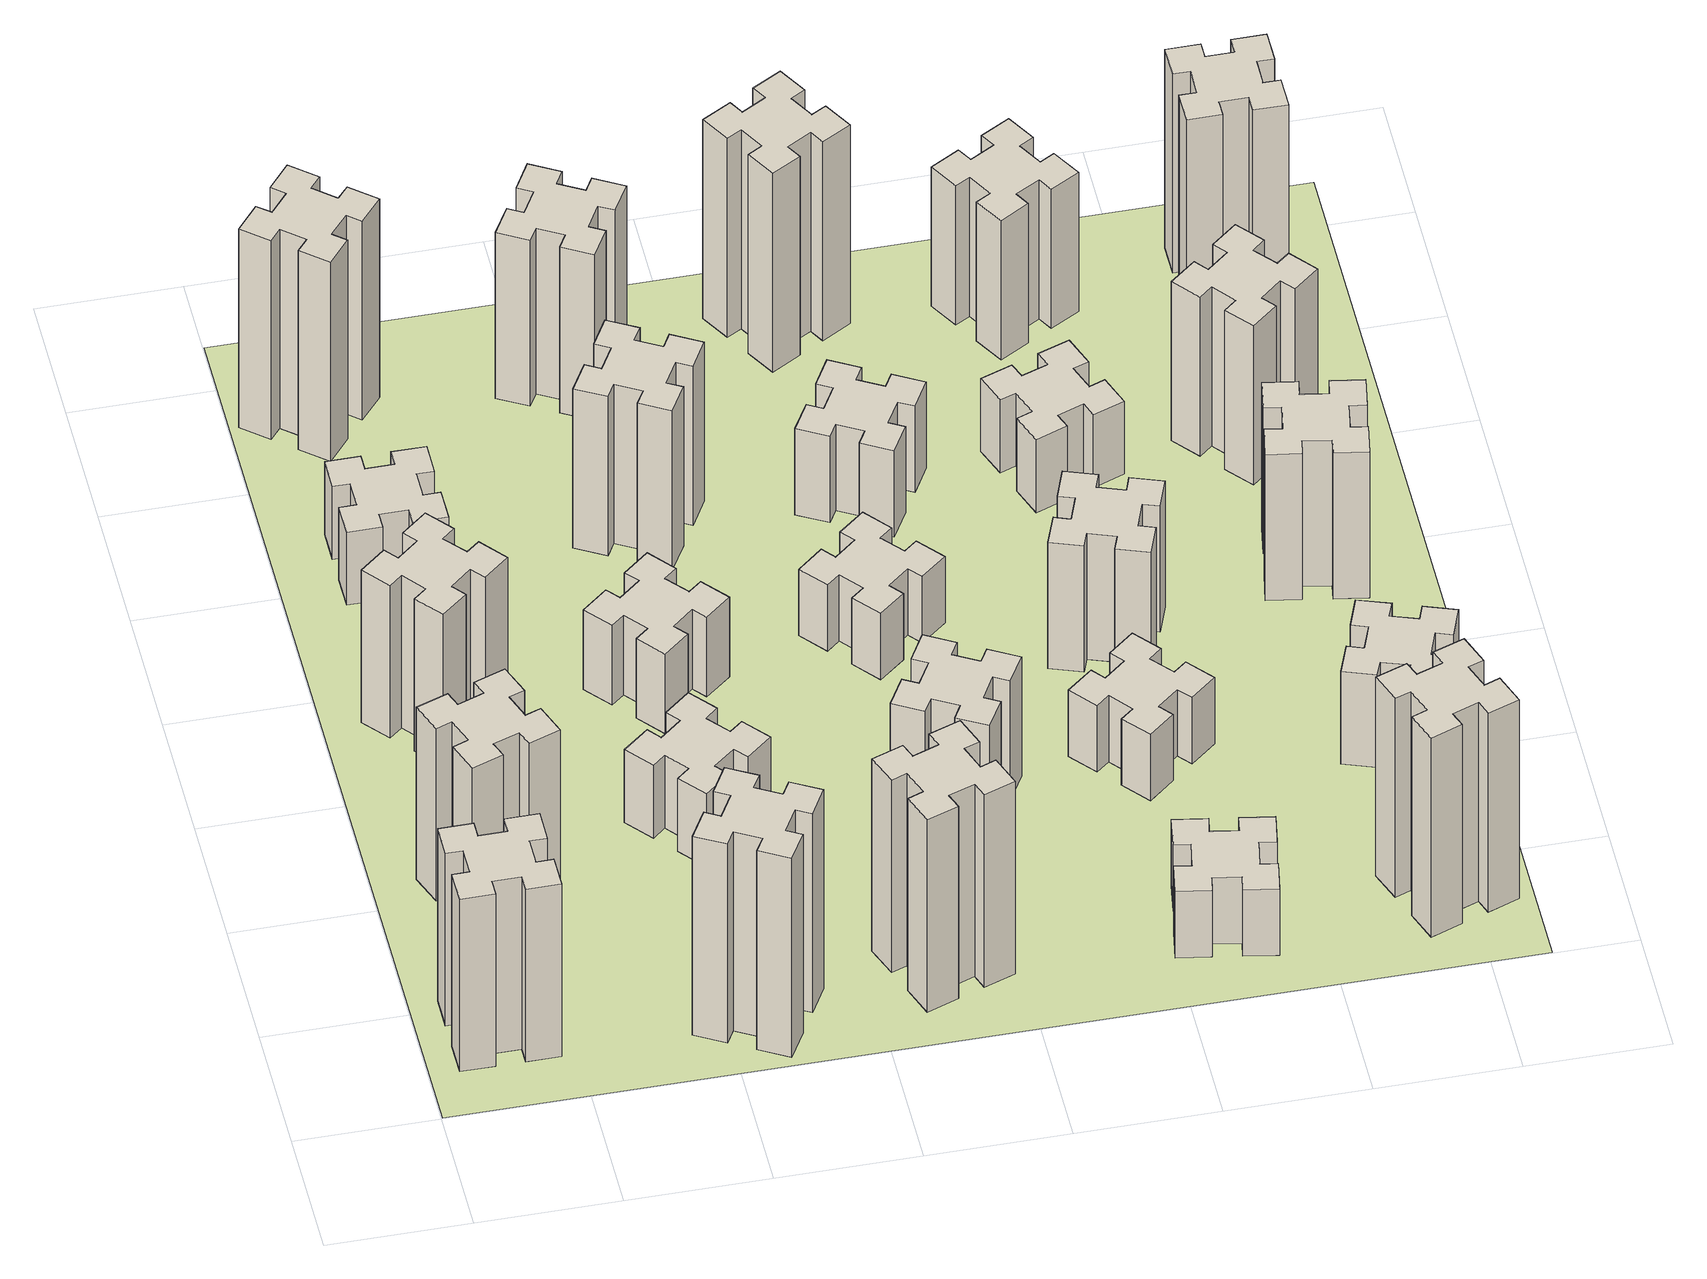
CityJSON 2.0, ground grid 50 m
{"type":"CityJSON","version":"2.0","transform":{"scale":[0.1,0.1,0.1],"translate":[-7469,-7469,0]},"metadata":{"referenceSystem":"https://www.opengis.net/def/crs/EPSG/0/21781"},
"CityObjects":{
"building1":{"type":"Building","attributes":{"class":"1000","function":"1000","usage":"1000","yearOfConstruction":2016,"roofType":"1000","measuredHeight":78,"storeysAboveGround":30,"storeysBelowGround":0},"geometry":[{"type":"Solid","lod":"1","boundaries":[[[[0,1,2,3,4,5,6,7,8,9,10,11,12,13,14,15,16,17,18,19]],[[17,16,20,21]],[[16,15,22,20]],[[15,14,23,22]],[[14,13,24,23]],[[13,12,25,24]],[[12,11,26,25]],[[11,10,27,26]],[[10,9,28,27]],[[9,8,29,28]],[[8,7,30,29]],[[7,6,31,30]],[[6,5,32,31]],[[5,4,33,32]],[[4,3,34,33]],[[3,2,35,34]],[[2,1,36,35]],[[1,0,37,36]],[[0,19,38,37]],[[19,18,39,38]],[[18,17,21,39]],[[24,25,26,27,28,29,30,31,32,33,34,35,36,37,38,39,21,20,22,23]]]]}]},
"building2":{"type":"Building","attributes":{"class":"1000","function":"1000","usage":"1000","yearOfConstruction":2016,"roofType":"1000","measuredHeight":78,"storeysAboveGround":30,"storeysBelowGround":0},"geometry":[{"type":"Solid","lod":"1","boundaries":[[[[40,41,42,43,44,45,46,47,48,49,50,51,52,53,54,55,56,57,58,59]],[[57,56,60,61]],[[56,55,62,60]],[[55,54,63,62]],[[54,53,64,63]],[[53,52,65,64]],[[52,51,66,65]],[[51,50,67,66]],[[50,49,68,67]],[[49,48,69,68]],[[48,47,70,69]],[[47,46,71,70]],[[46,45,72,71]],[[45,44,73,72]],[[44,43,74,73]],[[43,42,75,74]],[[42,41,76,75]],[[41,40,77,76]],[[40,59,78,77]],[[59,58,79,78]],[[58,57,61,79]],[[64,65,66,67,68,69,70,71,72,73,74,75,76,77,78,79,61,60,62,63]]]]}]},
"building3":{"type":"Building","attributes":{"class":"1000","function":"1000","usage":"1000","yearOfConstruction":2016,"roofType":"1000","measuredHeight":69,"storeysAboveGround":30,"storeysBelowGround":0},"geometry":[{"type":"Solid","lod":"1","boundaries":[[[[80,81,82,83,84,85,86,87,88,89,90,91,92,93,94,95,96,97,98,99]],[[97,96,100,101]],[[96,95,102,100]],[[95,94,103,102]],[[94,93,104,103]],[[93,92,105,104]],[[92,91,106,105]],[[91,90,107,106]],[[90,89,108,107]],[[89,88,109,108]],[[88,87,110,109]],[[87,86,111,110]],[[86,85,112,111]],[[85,84,113,112]],[[84,83,114,113]],[[83,82,115,114]],[[82,81,116,115]],[[81,80,117,116]],[[80,99,118,117]],[[99,98,119,118]],[[98,97,101,119]],[[104,105,106,107,108,109,110,111,112,113,114,115,116,117,118,119,101,100,102,103]]]]}]},
"building4":{"type":"Building","attributes":{"class":"1000","function":"1000","usage":"1000","yearOfConstruction":2016,"roofType":"1000","measuredHeight":33,"storeysAboveGround":30,"storeysBelowGround":0},"geometry":[{"type":"Solid","lod":"1","boundaries":[[[[120,121,122,123,124,125,126,127,128,129,130,131,132,133,134,135,136,137,138,139]],[[137,136,140,141]],[[136,135,142,140]],[[135,134,143,142]],[[134,133,144,143]],[[133,132,145,144]],[[132,131,146,145]],[[131,130,147,146]],[[130,129,148,147]],[[129,128,149,148]],[[128,127,150,149]],[[127,126,151,150]],[[126,125,152,151]],[[125,124,153,152]],[[124,123,154,153]],[[123,122,155,154]],[[122,121,156,155]],[[121,120,157,156]],[[120,139,158,157]],[[139,138,159,158]],[[138,137,141,159]],[[144,145,146,147,148,149,150,151,152,153,154,155,156,157,158,159,141,140,142,143]]]]}]},
"building5":{"type":"Building","attributes":{"class":"1000","function":"1000","usage":"1000","yearOfConstruction":2016,"roofType":"1000","measuredHeight":90,"storeysAboveGround":30,"storeysBelowGround":0},"geometry":[{"type":"Solid","lod":"1","boundaries":[[[[160,161,162,163,164,165,166,167,168,169,170,171,172,173,174,175,176,177,178,179]],[[177,176,180,181]],[[176,175,182,180]],[[175,174,183,182]],[[174,173,184,183]],[[173,172,185,184]],[[172,171,186,185]],[[171,170,187,186]],[[170,169,188,187]],[[169,168,189,188]],[[168,167,190,189]],[[167,166,191,190]],[[166,165,192,191]],[[165,164,193,192]],[[164,163,194,193]],[[163,162,195,194]],[[162,161,196,195]],[[161,160,197,196]],[[160,179,198,197]],[[179,178,199,198]],[[178,177,181,199]],[[184,185,186,187,188,189,190,191,192,193,194,195,196,197,198,199,181,180,182,183]]]]}]},
"building6":{"type":"Building","attributes":{"class":"1000","function":"1000","usage":"1000","yearOfConstruction":2016,"roofType":"1000","measuredHeight":90,"storeysAboveGround":30,"storeysBelowGround":0},"geometry":[{"type":"Solid","lod":"1","boundaries":[[[[200,201,202,203,204,205,206,207,208,209,210,211,212,213,214,215,216,217,218,219]],[[217,216,220,221]],[[216,215,222,220]],[[215,214,223,222]],[[214,213,224,223]],[[213,212,225,224]],[[212,211,226,225]],[[211,210,227,226]],[[210,209,228,227]],[[209,208,229,228]],[[208,207,230,229]],[[207,206,231,230]],[[206,205,232,231]],[[205,204,233,232]],[[204,203,234,233]],[[203,202,235,234]],[[202,201,236,235]],[[201,200,237,236]],[[200,219,238,237]],[[219,218,239,238]],[[218,217,221,239]],[[224,225,226,227,228,229,230,231,232,233,234,235,236,237,238,239,221,220,222,223]]]]}]},
"building7":{"type":"Building","attributes":{"class":"1000","function":"1000","usage":"1000","yearOfConstruction":2016,"roofType":"1000","measuredHeight":33,"storeysAboveGround":30,"storeysBelowGround":0},"geometry":[{"type":"Solid","lod":"1","boundaries":[[[[240,241,242,243,244,245,246,247,248,249,250,251,252,253,254,255,256,257,258,259]],[[257,256,260,261]],[[256,255,262,260]],[[255,254,263,262]],[[254,253,264,263]],[[253,252,265,264]],[[252,251,266,265]],[[251,250,267,266]],[[250,249,268,267]],[[249,248,269,268]],[[248,247,270,269]],[[247,246,271,270]],[[246,245,272,271]],[[245,244,273,272]],[[244,243,274,273]],[[243,242,275,274]],[[242,241,276,275]],[[241,240,277,276]],[[240,259,278,277]],[[259,258,279,278]],[[258,257,261,279]],[[264,265,266,267,268,269,270,271,272,273,274,275,276,277,278,279,261,260,262,263]]]]}]},
"building8":{"type":"Building","attributes":{"class":"1000","function":"1000","usage":"1000","yearOfConstruction":2016,"roofType":"1000","measuredHeight":36,"storeysAboveGround":30,"storeysBelowGround":0},"geometry":[{"type":"Solid","lod":"1","boundaries":[[[[280,281,282,283,284,285,286,287,288,289,290,291,292,293,294,295,296,297,298,299]],[[297,296,300,301]],[[296,295,302,300]],[[295,294,303,302]],[[294,293,304,303]],[[293,292,305,304]],[[292,291,306,305]],[[291,290,307,306]],[[290,289,308,307]],[[289,288,309,308]],[[288,287,310,309]],[[287,286,311,310]],[[286,285,312,311]],[[285,284,313,312]],[[284,283,314,313]],[[283,282,315,314]],[[282,281,316,315]],[[281,280,317,316]],[[280,299,318,317]],[[299,298,319,318]],[[298,297,301,319]],[[304,305,306,307,308,309,310,311,312,313,314,315,316,317,318,319,301,300,302,303]]]]}]},
"building9":{"type":"Building","attributes":{"class":"1000","function":"1000","usage":"1000","yearOfConstruction":2016,"roofType":"1000","measuredHeight":87,"storeysAboveGround":30,"storeysBelowGround":0},"geometry":[{"type":"Solid","lod":"1","boundaries":[[[[320,321,322,323,324,325,326,327,328,329,330,331,332,333,334,335,336,337,338,339]],[[337,336,340,341]],[[336,335,342,340]],[[335,334,343,342]],[[334,333,344,343]],[[333,332,345,344]],[[332,331,346,345]],[[331,330,347,346]],[[330,329,348,347]],[[329,328,349,348]],[[328,327,350,349]],[[327,326,351,350]],[[326,325,352,351]],[[325,324,353,352]],[[324,323,354,353]],[[323,322,355,354]],[[322,321,356,355]],[[321,320,357,356]],[[320,339,358,357]],[[339,338,359,358]],[[338,337,341,359]],[[344,345,346,347,348,349,350,351,352,353,354,355,356,357,358,359,341,340,342,343]]]]}]},
"building10":{"type":"Building","attributes":{"class":"1000","function":"1000","usage":"1000","yearOfConstruction":2016,"roofType":"1000","measuredHeight":72,"storeysAboveGround":30,"storeysBelowGround":0},"geometry":[{"type":"Solid","lod":"1","boundaries":[[[[360,361,362,363,364,365,366,367,368,369,370,371,372,373,374,375,376,377,378,379]],[[377,376,380,381]],[[376,375,382,380]],[[375,374,383,382]],[[374,373,384,383]],[[373,372,385,384]],[[372,371,386,385]],[[371,370,387,386]],[[370,369,388,387]],[[369,368,389,388]],[[368,367,390,389]],[[367,366,391,390]],[[366,365,392,391]],[[365,364,393,392]],[[364,363,394,393]],[[363,362,395,394]],[[362,361,396,395]],[[361,360,397,396]],[[360,379,398,397]],[[379,378,399,398]],[[378,377,381,399]],[[384,385,386,387,388,389,390,391,392,393,394,395,396,397,398,399,381,380,382,383]]]]}]},
"building11":{"type":"Building","attributes":{"class":"1000","function":"1000","usage":"1000","yearOfConstruction":2016,"roofType":"1000","measuredHeight":75,"storeysAboveGround":30,"storeysBelowGround":0},"geometry":[{"type":"Solid","lod":"1","boundaries":[[[[400,401,402,403,404,405,406,407,408,409,410,411,412,413,414,415,416,417,418,419]],[[417,416,420,421]],[[416,415,422,420]],[[415,414,423,422]],[[414,413,424,423]],[[413,412,425,424]],[[412,411,426,425]],[[411,410,427,426]],[[410,409,428,427]],[[409,408,429,428]],[[408,407,430,429]],[[407,406,431,430]],[[406,405,432,431]],[[405,404,433,432]],[[404,403,434,433]],[[403,402,435,434]],[[402,401,436,435]],[[401,400,437,436]],[[400,419,438,437]],[[419,418,439,438]],[[418,417,421,439]],[[424,425,426,427,428,429,430,431,432,433,434,435,436,437,438,439,421,420,422,423]]]]}]},
"building12":{"type":"Building","attributes":{"class":"1000","function":"1000","usage":"1000","yearOfConstruction":2016,"roofType":"1000","measuredHeight":54,"storeysAboveGround":30,"storeysBelowGround":0},"geometry":[{"type":"Solid","lod":"1","boundaries":[[[[440,441,442,443,444,445,446,447,448,449,450,451,452,453,454,455,456,457,458,459]],[[457,456,460,461]],[[456,455,462,460]],[[455,454,463,462]],[[454,453,464,463]],[[453,452,465,464]],[[452,451,466,465]],[[451,450,467,466]],[[450,449,468,467]],[[449,448,469,468]],[[448,447,470,469]],[[447,446,471,470]],[[446,445,472,471]],[[445,444,473,472]],[[444,443,474,473]],[[443,442,475,474]],[[442,441,476,475]],[[441,440,477,476]],[[440,459,478,477]],[[459,458,479,478]],[[458,457,461,479]],[[464,465,466,467,468,469,470,471,472,473,474,475,476,477,478,479,461,460,462,463]]]]}]},
"building13":{"type":"Building","attributes":{"class":"1000","function":"1000","usage":"1000","yearOfConstruction":2016,"roofType":"1000","measuredHeight":30,"storeysAboveGround":30,"storeysBelowGround":0},"geometry":[{"type":"Solid","lod":"1","boundaries":[[[[480,481,482,483,484,485,486,487,488,489,490,491,492,493,494,495,496,497,498,499]],[[497,496,500,501]],[[496,495,502,500]],[[495,494,503,502]],[[494,493,504,503]],[[493,492,505,504]],[[492,491,506,505]],[[491,490,507,506]],[[490,489,508,507]],[[489,488,509,508]],[[488,487,510,509]],[[487,486,511,510]],[[486,485,512,511]],[[485,484,513,512]],[[484,483,514,513]],[[483,482,515,514]],[[482,481,516,515]],[[481,480,517,516]],[[480,499,518,517]],[[499,498,519,518]],[[498,497,501,519]],[[504,505,506,507,508,509,510,511,512,513,514,515,516,517,518,519,501,500,502,503]]]]}]},
"building14":{"type":"Building","attributes":{"class":"1000","function":"1000","usage":"1000","yearOfConstruction":2016,"roofType":"1000","measuredHeight":39,"storeysAboveGround":30,"storeysBelowGround":0},"geometry":[{"type":"Solid","lod":"1","boundaries":[[[[520,521,522,523,524,525,526,527,528,529,530,531,532,533,534,535,536,537,538,539]],[[537,536,540,541]],[[536,535,542,540]],[[535,534,543,542]],[[534,533,544,543]],[[533,532,545,544]],[[532,531,546,545]],[[531,530,547,546]],[[530,529,548,547]],[[529,528,549,548]],[[528,527,550,549]],[[527,526,551,550]],[[526,525,552,551]],[[525,524,553,552]],[[524,523,554,553]],[[523,522,555,554]],[[522,521,556,555]],[[521,520,557,556]],[[520,539,558,557]],[[539,538,559,558]],[[538,537,541,559]],[[544,545,546,547,548,549,550,551,552,553,554,555,556,557,558,559,541,540,542,543]]]]}]},
"building15":{"type":"Building","attributes":{"class":"1000","function":"1000","usage":"1000","yearOfConstruction":2016,"roofType":"1000","measuredHeight":30,"storeysAboveGround":30,"storeysBelowGround":0},"geometry":[{"type":"Solid","lod":"1","boundaries":[[[[560,561,562,563,564,565,566,567,568,569,570,571,572,573,574,575,576,577,578,579]],[[577,576,580,581]],[[576,575,582,580]],[[575,574,583,582]],[[574,573,584,583]],[[573,572,585,584]],[[572,571,586,585]],[[571,570,587,586]],[[570,569,588,587]],[[569,568,589,588]],[[568,567,590,589]],[[567,566,591,590]],[[566,565,592,591]],[[565,564,593,592]],[[564,563,594,593]],[[563,562,595,594]],[[562,561,596,595]],[[561,560,597,596]],[[560,579,598,597]],[[579,578,599,598]],[[578,577,581,599]],[[584,585,586,587,588,589,590,591,592,593,594,595,596,597,598,599,581,580,582,583]]]]}]},
"building16":{"type":"Building","attributes":{"class":"1000","function":"1000","usage":"1000","yearOfConstruction":2016,"roofType":"1000","measuredHeight":90,"storeysAboveGround":30,"storeysBelowGround":0},"geometry":[{"type":"Solid","lod":"1","boundaries":[[[[600,601,602,603,604,605,606,607,608,609,610,611,612,613,614,615,616,617,618,619]],[[617,616,620,621]],[[616,615,622,620]],[[615,614,623,622]],[[614,613,624,623]],[[613,612,625,624]],[[612,611,626,625]],[[611,610,627,626]],[[610,609,628,627]],[[609,608,629,628]],[[608,607,630,629]],[[607,606,631,630]],[[606,605,632,631]],[[605,604,633,632]],[[604,603,634,633]],[[603,602,635,634]],[[602,601,636,635]],[[601,600,637,636]],[[600,619,638,637]],[[619,618,639,638]],[[618,617,621,639]],[[624,625,626,627,628,629,630,631,632,633,634,635,636,637,638,639,621,620,622,623]]]]}]},
"building17":{"type":"Building","attributes":{"class":"1000","function":"1000","usage":"1000","yearOfConstruction":2016,"roofType":"1000","measuredHeight":30,"storeysAboveGround":30,"storeysBelowGround":0},"geometry":[{"type":"Solid","lod":"1","boundaries":[[[[640,641,642,643,644,645,646,647,648,649,650,651,652,653,654,655,656,657,658,659]],[[657,656,660,661]],[[656,655,662,660]],[[655,654,663,662]],[[654,653,664,663]],[[653,652,665,664]],[[652,651,666,665]],[[651,650,667,666]],[[650,649,668,667]],[[649,648,669,668]],[[648,647,670,669]],[[647,646,671,670]],[[646,645,672,671]],[[645,644,673,672]],[[644,643,674,673]],[[643,642,675,674]],[[642,641,676,675]],[[641,640,677,676]],[[640,659,678,677]],[[659,658,679,678]],[[658,657,661,679]],[[664,665,666,667,668,669,670,671,672,673,674,675,676,677,678,679,661,660,662,663]]]]}]},
"building18":{"type":"Building","attributes":{"class":"1000","function":"1000","usage":"1000","yearOfConstruction":2016,"roofType":"1000","measuredHeight":57,"storeysAboveGround":30,"storeysBelowGround":0},"geometry":[{"type":"Solid","lod":"1","boundaries":[[[[680,681,682,683,684,685,686,687,688,689,690,691,692,693,694,695,696,697,698,699]],[[697,696,700,701]],[[696,695,702,700]],[[695,694,703,702]],[[694,693,704,703]],[[693,692,705,704]],[[692,691,706,705]],[[691,690,707,706]],[[690,689,708,707]],[[689,688,709,708]],[[688,687,710,709]],[[687,686,711,710]],[[686,685,712,711]],[[685,684,713,712]],[[684,683,714,713]],[[683,682,715,714]],[[682,681,716,715]],[[681,680,717,716]],[[680,699,718,717]],[[699,698,719,718]],[[698,697,701,719]],[[704,705,706,707,708,709,710,711,712,713,714,715,716,717,718,719,701,700,702,703]]]]}]},
"building19":{"type":"Building","attributes":{"class":"1000","function":"1000","usage":"1000","yearOfConstruction":2016,"roofType":"1000","measuredHeight":33,"storeysAboveGround":30,"storeysBelowGround":0},"geometry":[{"type":"Solid","lod":"1","boundaries":[[[[720,721,722,723,724,725,726,727,728,729,730,731,732,733,734,735,736,737,738,739]],[[737,736,740,741]],[[736,735,742,740]],[[735,734,743,742]],[[734,733,744,743]],[[733,732,745,744]],[[732,731,746,745]],[[731,730,747,746]],[[730,729,748,747]],[[729,728,749,748]],[[728,727,750,749]],[[727,726,751,750]],[[726,725,752,751]],[[725,724,753,752]],[[724,723,754,753]],[[723,722,755,754]],[[722,721,756,755]],[[721,720,757,756]],[[720,739,758,757]],[[739,738,759,758]],[[738,737,741,759]],[[744,745,746,747,748,749,750,751,752,753,754,755,756,757,758,759,741,740,742,743]]]]}]},
"building20":{"type":"Building","attributes":{"class":"1000","function":"1000","usage":"1000","yearOfConstruction":2016,"roofType":"1000","measuredHeight":90,"storeysAboveGround":30,"storeysBelowGround":0},"geometry":[{"type":"Solid","lod":"1","boundaries":[[[[760,761,762,763,764,765,766,767,768,769,770,771,772,773,774,775,776,777,778,779]],[[777,776,780,781]],[[776,775,782,780]],[[775,774,783,782]],[[774,773,784,783]],[[773,772,785,784]],[[772,771,786,785]],[[771,770,787,786]],[[770,769,788,787]],[[769,768,789,788]],[[768,767,790,789]],[[767,766,791,790]],[[766,765,792,791]],[[765,764,793,792]],[[764,763,794,793]],[[763,762,795,794]],[[762,761,796,795]],[[761,760,797,796]],[[760,779,798,797]],[[779,778,799,798]],[[778,777,781,799]],[[784,785,786,787,788,789,790,791,792,793,794,795,796,797,798,799,781,780,782,783]]]]}]},
"building21":{"type":"Building","attributes":{"class":"1000","function":"1000","usage":"1000","yearOfConstruction":2016,"roofType":"1000","measuredHeight":63,"storeysAboveGround":30,"storeysBelowGround":0},"geometry":[{"type":"Solid","lod":"1","boundaries":[[[[800,801,802,803,804,805,806,807,808,809,810,811,812,813,814,815,816,817,818,819]],[[817,816,820,821]],[[816,815,822,820]],[[815,814,823,822]],[[814,813,824,823]],[[813,812,825,824]],[[812,811,826,825]],[[811,810,827,826]],[[810,809,828,827]],[[809,808,829,828]],[[808,807,830,829]],[[807,806,831,830]],[[806,805,832,831]],[[805,804,833,832]],[[804,803,834,833]],[[803,802,835,834]],[[802,801,836,835]],[[801,800,837,836]],[[800,819,838,837]],[[819,818,839,838]],[[818,817,821,839]],[[824,825,826,827,828,829,830,831,832,833,834,835,836,837,838,839,821,820,822,823]]]]}]},
"building22":{"type":"Building","attributes":{"class":"1000","function":"1000","usage":"1000","yearOfConstruction":2016,"roofType":"1000","measuredHeight":42,"storeysAboveGround":30,"storeysBelowGround":0},"geometry":[{"type":"Solid","lod":"1","boundaries":[[[[840,841,842,843,844,845,846,847,848,849,850,851,852,853,854,855,856,857,858,859]],[[857,856,860,861]],[[856,855,862,860]],[[855,854,863,862]],[[854,853,864,863]],[[853,852,865,864]],[[852,851,866,865]],[[851,850,867,866]],[[850,849,868,867]],[[849,848,869,868]],[[848,847,870,869]],[[847,846,871,870]],[[846,845,872,871]],[[845,844,873,872]],[[844,843,874,873]],[[843,842,875,874]],[[842,841,876,875]],[[841,840,877,876]],[[840,859,878,877]],[[859,858,879,878]],[[858,857,861,879]],[[864,865,866,867,868,869,870,871,872,873,874,875,876,877,878,879,861,860,862,863]]]]}]},
"building23":{"type":"Building","attributes":{"class":"1000","function":"1000","usage":"1000","yearOfConstruction":2016,"roofType":"1000","measuredHeight":66,"storeysAboveGround":30,"storeysBelowGround":0},"geometry":[{"type":"Solid","lod":"1","boundaries":[[[[880,881,882,883,884,885,886,887,888,889,890,891,892,893,894,895,896,897,898,899]],[[897,896,900,901]],[[896,895,902,900]],[[895,894,903,902]],[[894,893,904,903]],[[893,892,905,904]],[[892,891,906,905]],[[891,890,907,906]],[[890,889,908,907]],[[889,888,909,908]],[[888,887,910,909]],[[887,886,911,910]],[[886,885,912,911]],[[885,884,913,912]],[[884,883,914,913]],[[883,882,915,914]],[[882,881,916,915]],[[881,880,917,916]],[[880,899,918,917]],[[899,898,919,918]],[[898,897,901,919]],[[904,905,906,907,908,909,910,911,912,913,914,915,916,917,918,919,901,900,902,903]]]]}]},
"building24":{"type":"Building","attributes":{"class":"1000","function":"1000","usage":"1000","yearOfConstruction":2016,"roofType":"1000","measuredHeight":72,"storeysAboveGround":30,"storeysBelowGround":0},"geometry":[{"type":"Solid","lod":"1","boundaries":[[[[920,921,922,923,924,925,926,927,928,929,930,931,932,933,934,935,936,937,938,939]],[[937,936,940,941]],[[936,935,942,940]],[[935,934,943,942]],[[934,933,944,943]],[[933,932,945,944]],[[932,931,946,945]],[[931,930,947,946]],[[930,929,948,947]],[[929,928,949,948]],[[928,927,950,949]],[[927,926,951,950]],[[926,925,952,951]],[[925,924,953,952]],[[924,923,954,953]],[[923,922,955,954]],[[922,921,956,955]],[[921,920,957,956]],[[920,939,958,957]],[[939,938,959,958]],[[938,937,941,959]],[[944,945,946,947,948,949,950,951,952,953,954,955,956,957,958,959,941,940,942,943]]]]}]},
"building25":{"type":"Building","attributes":{"class":"1000","function":"1000","usage":"1000","yearOfConstruction":2016,"roofType":"1000","measuredHeight":90,"storeysAboveGround":30,"storeysBelowGround":0},"geometry":[{"type":"Solid","lod":"1","boundaries":[[[[960,961,962,963,964,965,966,967,968,969,970,971,972,973,974,975,976,977,978,979]],[[977,976,980,981]],[[976,975,982,980]],[[975,974,983,982]],[[974,973,984,983]],[[973,972,985,984]],[[972,971,986,985]],[[971,970,987,986]],[[970,969,988,987]],[[969,968,989,988]],[[968,967,990,989]],[[967,966,991,990]],[[966,965,992,991]],[[965,964,993,992]],[[964,963,994,993]],[[963,962,995,994]],[[962,961,996,995]],[[961,960,997,996]],[[960,979,998,997]],[[979,978,999,998]],[[978,977,981,999]],[[984,985,986,987,988,989,990,991,992,993,994,995,996,997,998,999,981,980,982,983]]]]}]},
"landuse1":{"type":"LandUse","attributes":{"name":"plot1","function":"1010"},"geometry":[{"type":"MultiSurface","lod":"1","boundaries":[[[1000,1001,1002,1003]]]}]}
},
"vertices":[
[165,425,0],[165,325,0],[105,325,0],[105,205,0],[225,205,0],[225,265,0],[325,265,0],[325,205,0],[445,205,0],[445,325,0],[385,325,0],[385,425,0],[445,425,0],[445,545,0],[325,545,0],[325,485,0],[225,485,0],[225,545,0],[105,545,0],[105,425,0],[225,485,780],[225,545,780],[325,485,780],[325,545,780],[445,545,780],[445,425,780],[385,425,780],[385,325,780],[445,325,780],[445,205,780],[325,205,780],[325,265,780],[225,265,780],[225,205,780],[105,205,780],[105,325,780],[165,325,780],[165,425,780],[105,425,780],[105,545,780],
[255,1025,0],[289,931,0],[233,910,0],[274,797,0],[387,839,0],[366,895,0],[460,929,0],[480,873,0],[593,914,0],[552,1027,0],[496,1006,0],[462,1100,0],[518,1120,0],[477,1233,0],[364,1192,0],[385,1136,0],[291,1102,0],[270,1158,0],[157,1117,0],[199,1004,0],[291,1102,780],[270,1158,780],[385,1136,780],[364,1192,780],[477,1233,780],[518,1120,780],[462,1100,780],[496,1006,780],[552,1027,780],[593,914,780],[480,873,780],[460,929,780],[366,895,780],[387,839,780],[274,797,780],[233,910,780],[289,931,780],[255,1025,780],[199,1004,780],[157,1117,780],
[492,1888,0],[427,1964,0],[473,2003,0],[396,2095,0],[304,2018,0],[343,1972,0],[266,1907,0],[228,1953,0],[136,1876,0],[213,1784,0],[259,1823,0],[323,1746,0],[277,1708,0],[354,1616,0],[446,1693,0],[408,1739,0],[484,1803,0],[523,1757,0],[615,1834,0],[538,1926,0],[484,1803,690],[523,1757,690],[408,1739,690],[446,1693,690],[354,1616,690],[277,1708,690],[323,1746,690],[259,1823,690],[213,1784,690],[136,1876,690],[228,1953,690],[266,1907,690],[343,1972,690],[304,2018,690],[396,2095,690],[473,2003,690],[427,1964,690],[492,1888,690],[538,1926,690],[615,1834,690],
[485,2545,0],[485,2645,0],[545,2645,0],[545,2765,0],[425,2765,0],[425,2705,0],[325,2705,0],[325,2765,0],[205,2765,0],[205,2645,0],[265,2645,0],[265,2545,0],[205,2545,0],[205,2425,0],[325,2425,0],[325,2485,0],[425,2485,0],[425,2425,0],[545,2425,0],[545,2545,0],[425,2485,330],[425,2425,330],[325,2485,330],[325,2425,330],[205,2425,330],[205,2545,330],[265,2545,330],[265,2645,330],[205,2645,330],[205,2765,330],[325,2765,330],[325,2705,330],[425,2705,330],[425,2765,330],[545,2765,330],[545,2645,330],[485,2645,330],[485,2545,330],[545,2545,330],[545,2425,330],
[1214,346,0],[1127,396,0],[1157,448,0],[1053,508,0],[993,404,0],[1045,374,0],[995,287,0],[943,317,0],[883,213,0],[987,153,0],[1017,205,0],[1104,155,0],[1074,103,0],[1178,43,0],[1238,147,0],[1186,177,0],[1236,264,0],[1288,234,0],[1348,338,0],[1244,398,0],[1236,264,900],[1288,234,900],[1186,177,900],[1238,147,900],[1178,43,900],[1074,103,900],[1104,155,900],[1017,205,900],[987,153,900],[883,213,900],[943,317,900],[995,287,900],[1045,374,900],[993,404,900],[1053,508,900],[1157,448,900],[1127,396,900],[1214,346,900],[1244,398,900],[1348,338,900],
[384,3387,0],[308,3452,0],[346,3498,0],[254,3575,0],[177,3483,0],[223,3444,0],[159,3368,0],[113,3406,0],[36,3314,0],[128,3237,0],[166,3283,0],[243,3219,0],[204,3173,0],[296,3096,0],[373,3188,0],[327,3226,0],[392,3303,0],[438,3264,0],[515,3356,0],[423,3433,0],[392,3303,900],[438,3264,900],[327,3226,900],[373,3188,900],[296,3096,900],[204,3173,900],[243,3219,900],[166,3283,900],[128,3237,900],[36,3314,900],[113,3406,900],[159,3368,900],[223,3444,900],[177,3483,900],[254,3575,900],[346,3498,900],[308,3452,900],[384,3387,900],[423,3433,900],[515,3356,900],
[1083,1332,0],[1006,1267,0],[968,1313,0],[876,1236,0],[953,1144,0],[999,1183,0],[1063,1106,0],[1017,1068,0],[1094,976,0],[1186,1053,0],[1148,1099,0],[1224,1163,0],[1263,1117,0],[1355,1194,0],[1278,1286,0],[1232,1248,0],[1167,1324,0],[1213,1363,0],[1136,1455,0],[1044,1378,0],[1167,1324,330],[1213,1363,330],[1232,1248,330],[1278,1286,330],[1355,1194,330],[1263,1117,330],[1224,1163,330],[1148,1099,330],[1186,1053,330],[1094,976,330],[1017,1068,330],[1063,1106,330],[999,1183,330],[953,1144,330],[876,1236,330],[968,1313,330],[1006,1267,330],[1083,1332,330],[1044,1378,330],[1136,1455,330],
[1083,1972,0],[1006,1907,0],[968,1953,0],[876,1876,0],[953,1784,0],[999,1823,0],[1063,1746,0],[1017,1708,0],[1094,1616,0],[1186,1693,0],[1148,1739,0],[1224,1803,0],[1263,1757,0],[1355,1834,0],[1278,1926,0],[1232,1888,0],[1167,1964,0],[1213,2003,0],[1136,2095,0],[1044,2018,0],[1167,1964,360],[1213,2003,360],[1232,1888,360],[1278,1926,360],[1355,1834,360],[1263,1757,360],[1224,1803,360],[1148,1739,360],[1186,1693,360],[1094,1616,360],[1017,1708,360],[1063,1746,360],[999,1823,360],[953,1784,360],[876,1876,360],[968,1953,360],[1006,1907,360],[1083,1972,360],[1044,2018,360],[1136,2095,360],
[1765,496,0],[1671,462,0],[1650,518,0],[1537,477,0],[1579,364,0],[1635,385,0],[1669,291,0],[1613,270,0],[1654,157,0],[1767,199,0],[1746,255,0],[1840,289,0],[1860,233,0],[1973,274,0],[1932,387,0],[1876,366,0],[1842,460,0],[1898,480,0],[1857,593,0],[1744,552,0],[1842,460,870],[1898,480,870],[1876,366,870],[1932,387,870],[1973,274,870],[1860,233,870],[1840,289,870],[1746,255,870],[1767,199,870],[1654,157,870],[1613,270,870],[1669,291,870],[1635,385,870],[1579,364,870],[1537,477,870],[1650,518,870],[1671,462,870],[1765,496,870],[1744,552,870],[1857,593,870],
[1314,2666,0],[1227,2716,0],[1257,2768,0],[1153,2828,0],[1093,2724,0],[1145,2694,0],[1095,2607,0],[1043,2637,0],[983,2533,0],[1087,2473,0],[1117,2525,0],[1204,2475,0],[1174,2423,0],[1278,2363,0],[1338,2467,0],[1286,2497,0],[1336,2584,0],[1388,2554,0],[1448,2658,0],[1344,2718,0],[1336,2584,720],[1388,2554,720],[1286,2497,720],[1338,2467,720],[1278,2363,720],[1174,2423,720],[1204,2475,720],[1117,2525,720],[1087,2473,720],[983,2533,720],[1043,2637,720],[1095,2607,720],[1145,2694,720],[1093,2724,720],[1153,2828,720],[1257,2768,720],[1227,2716,720],[1314,2666,720],[1344,2718,720],[1448,2658,720],
[1214,3406,0],[1127,3456,0],[1157,3508,0],[1053,3568,0],[993,3464,0],[1045,3434,0],[995,3347,0],[943,3377,0],[883,3273,0],[987,3213,0],[1017,3265,0],[1104,3215,0],[1074,3163,0],[1178,3103,0],[1238,3207,0],[1186,3237,0],[1236,3324,0],[1288,3294,0],[1348,3398,0],[1244,3458,0],[1236,3324,750],[1288,3294,750],[1186,3237,750],[1238,3207,750],[1178,3103,750],[1074,3163,750],[1104,3215,750],[1017,3265,750],[987,3213,750],[883,3273,750],[943,3377,750],[995,3347,750],[1045,3434,750],[993,3464,750],[1053,3568,750],[1157,3508,750],[1127,3456,750],[1214,3406,750],[1244,3458,750],[1348,3398,750],
[2026,1017,0],[2076,1104,0],[2128,1074,0],[2188,1178,0],[2084,1238,0],[2054,1186,0],[1967,1236,0],[1997,1288,0],[1893,1348,0],[1833,1244,0],[1885,1214,0],[1835,1127,0],[1783,1157,0],[1723,1053,0],[1827,993,0],[1857,1045,0],[1944,995,0],[1914,943,0],[2018,883,0],[2078,987,0],[1944,995,540],[1914,943,540],[1857,1045,540],[1827,993,540],[1723,1053,540],[1783,1157,540],[1835,1127,540],[1885,1214,540],[1833,1244,540],[1893,1348,540],[1997,1288,540],[1967,1236,540],[2054,1186,540],[2084,1238,540],[2188,1178,540],[2128,1074,540],[2076,1104,540],[2026,1017,540],[2078,987,540],[2018,883,540],
[1972,1988,0],[1907,2064,0],[1953,2103,0],[1876,2195,0],[1784,2118,0],[1823,2072,0],[1746,2007,0],[1708,2053,0],[1616,1976,0],[1693,1884,0],[1739,1923,0],[1803,1846,0],[1757,1808,0],[1834,1716,0],[1926,1793,0],[1888,1839,0],[1964,1903,0],[2003,1857,0],[2095,1934,0],[2018,2026,0],[1964,1903,300],[2003,1857,300],[1888,1839,300],[1926,1793,300],[1834,1716,300],[1757,1808,300],[1803,1846,300],[1739,1923,300],[1693,1884,300],[1616,1976,300],[1708,2053,300],[1746,2007,300],[1823,2072,300],[1784,2118,300],[1876,2195,300],[1953,2103,300],[1907,2064,300],[1972,1988,300],[2018,2026,300],[2095,1934,300],
[2026,2497,0],[2076,2584,0],[2128,2554,0],[2188,2658,0],[2084,2718,0],[2054,2666,0],[1967,2716,0],[1997,2768,0],[1893,2828,0],[1833,2724,0],[1885,2694,0],[1835,2607,0],[1783,2637,0],[1723,2533,0],[1827,2473,0],[1857,2525,0],[1944,2475,0],[1914,2423,0],[2018,2363,0],[2078,2467,0],[1944,2475,390],[1914,2423,390],[1857,2525,390],[1827,2473,390],[1723,2533,390],[1783,2637,390],[1835,2607,390],[1885,2694,390],[1833,2724,390],[1893,2828,390],[1997,2768,390],[1967,2716,390],[2054,2666,390],[2084,2718,390],[2188,2658,390],[2128,2554,390],[2076,2584,390],[2026,2497,390],[2078,2467,390],[2018,2363,390],
[2596,444,0],[2578,345,0],[2519,356,0],[2498,237,0],[2617,217,0],[2627,276,0],[2725,258,0],[2715,199,0],[2833,178,0],[2854,297,0],[2795,307,0],[2812,405,0],[2871,395,0],[2892,513,0],[2774,534,0],[2764,475,0],[2665,492,0],[2676,551,0],[2557,572,0],[2537,454,0],[2665,492,300],[2676,551,300],[2764,475,300],[2774,534,300],[2892,513,300],[2871,395,300],[2812,405,300],[2795,307,300],[2854,297,300],[2833,178,300],[2715,199,300],[2725,258,300],[2627,276,300],[2617,217,300],[2498,237,300],[2519,356,300],[2578,345,300],[2596,444,300],[2537,454,300],[2557,572,300],
[1844,3556,0],[1757,3506,0],[1727,3558,0],[1623,3498,0],[1683,3394,0],[1735,3424,0],[1785,3337,0],[1733,3307,0],[1793,3203,0],[1897,3263,0],[1867,3315,0],[1954,3365,0],[1984,3313,0],[2088,3373,0],[2028,3477,0],[1976,3447,0],[1926,3534,0],[1978,3564,0],[1918,3668,0],[1814,3608,0],[1926,3534,900],[1978,3564,900],[1976,3447,900],[2028,3477,900],[2088,3373,900],[1984,3313,900],[1954,3365,900],[1867,3315,900],[1897,3263,900],[1793,3203,900],[1733,3307,900],[1785,3337,900],[1735,3424,900],[1683,3394,900],[1623,3498,900],[1727,3558,900],[1757,3506,900],[1844,3556,900],[1814,3608,900],[1918,3668,900],
[2628,1099,0],[2704,1163,0],[2743,1117,0],[2835,1194,0],[2758,1286,0],[2712,1248,0],[2647,1324,0],[2693,1363,0],[2616,1455,0],[2524,1378,0],[2563,1332,0],[2486,1267,0],[2448,1313,0],[2356,1236,0],[2433,1144,0],[2479,1183,0],[2543,1106,0],[2497,1068,0],[2574,976,0],[2666,1053,0],[2543,1106,300],[2497,1068,300],[2479,1183,300],[2433,1144,300],[2356,1236,300],[2448,1313,300],[2486,1267,300],[2563,1332,300],[2524,1378,300],[2616,1455,300],[2693,1363,300],[2647,1324,300],[2712,1248,300],[2758,1286,300],[2835,1194,300],[2743,1117,300],[2704,1163,300],[2628,1099,300],[2666,1053,300],[2574,976,300],
[2682,1671,0],[2716,1765,0],[2772,1744,0],[2813,1857,0],[2700,1898,0],[2680,1842,0],[2586,1876,0],[2607,1932,0],[2494,1973,0],[2453,1860,0],[2509,1840,0],[2475,1746,0],[2419,1767,0],[2377,1654,0],[2490,1613,0],[2511,1669,0],[2605,1635,0],[2584,1579,0],[2697,1537,0],[2738,1650,0],[2605,1635,570],[2584,1579,570],[2511,1669,570],[2490,1613,570],[2377,1654,570],[2419,1767,570],[2475,1746,570],[2509,1840,570],[2453,1860,570],[2494,1973,570],[2607,1932,570],[2586,1876,570],[2680,1842,570],[2700,1898,570],[2813,1857,570],[2772,1744,570],[2716,1765,570],[2682,1671,570],[2738,1650,570],[2697,1537,570],
[2586,2475,0],[2680,2509,0],[2700,2453,0],[2813,2494,0],[2772,2607,0],[2716,2586,0],[2682,2680,0],[2738,2700,0],[2697,2813,0],[2584,2772,0],[2605,2716,0],[2511,2682,0],[2490,2738,0],[2377,2697,0],[2419,2584,0],[2475,2605,0],[2509,2511,0],[2453,2490,0],[2494,2377,0],[2607,2419,0],[2509,2511,330],[2453,2490,330],[2475,2605,330],[2419,2584,330],[2377,2697,330],[2490,2738,330],[2511,2682,330],[2605,2716,330],[2584,2772,330],[2697,2813,330],[2738,2700,330],[2682,2680,330],[2716,2586,330],[2772,2607,330],[2813,2494,330],[2700,2453,330],[2680,2509,330],[2586,2475,330],[2607,2419,330],[2494,2377,330],
[3315,385,0],[3349,291,0],[3293,270,0],[3334,157,0],[3447,199,0],[3426,255,0],[3520,289,0],[3540,233,0],[3653,274,0],[3612,387,0],[3556,366,0],[3522,460,0],[3578,480,0],[3537,593,0],[3424,552,0],[3445,496,0],[3351,462,0],[3330,518,0],[3217,477,0],[3259,364,0],[3351,462,900],[3330,518,900],[3445,496,900],[3424,552,900],[3537,593,900],[3578,480,900],[3522,460,900],[3556,366,900],[3612,387,900],[3653,274,900],[3540,233,900],[3520,289,900],[3426,255,900],[3447,199,900],[3334,157,900],[3293,270,900],[3349,291,900],[3315,385,900],[3259,364,900],[3217,477,900],
[2716,3347,0],[2666,3434,0],[2718,3464,0],[2658,3568,0],[2554,3508,0],[2584,3456,0],[2497,3406,0],[2467,3458,0],[2363,3398,0],[2423,3294,0],[2475,3324,0],[2525,3237,0],[2473,3207,0],[2533,3103,0],[2637,3163,0],[2607,3215,0],[2694,3265,0],[2724,3213,0],[2828,3273,0],[2768,3377,0],[2694,3265,630],[2724,3213,630],[2607,3215,630],[2637,3163,630],[2533,3103,630],[2473,3207,630],[2525,3237,630],[2475,3324,630],[2423,3294,630],[2363,3398,630],[2467,3458,630],[2497,3406,630],[2584,3456,630],[2554,3508,630],[2658,3568,630],[2718,3464,630],[2666,3434,630],[2716,3347,630],[2768,3377,630],[2828,3273,630],
[3351,1029,0],[3445,995,0],[3424,939,0],[3537,897,0],[3578,1010,0],[3522,1031,0],[3556,1125,0],[3612,1104,0],[3653,1217,0],[3540,1258,0],[3520,1202,0],[3426,1236,0],[3447,1292,0],[3334,1333,0],[3293,1220,0],[3349,1200,0],[3315,1106,0],[3259,1127,0],[3217,1014,0],[3330,973,0],[3315,1106,420],[3259,1127,420],[3349,1200,420],[3293,1220,420],[3334,1333,420],[3447,1292,420],[3426,1236,420],[3520,1202,420],[3540,1258,420],[3653,1217,420],[3612,1104,420],[3556,1125,420],[3522,1031,420],[3578,1010,420],[3537,897,420],[3424,939,420],[3445,995,420],[3351,1029,420],[3330,973,420],[3217,1014,420],
[3267,1856,0],[3365,1838,0],[3355,1779,0],[3473,1758,0],[3494,1877,0],[3435,1887,0],[3452,1985,0],[3511,1975,0],[3532,2093,0],[3414,2114,0],[3404,2055,0],[3305,2072,0],[3316,2131,0],[3197,2152,0],[3177,2034,0],[3236,2024,0],[3218,1925,0],[3159,1936,0],[3138,1817,0],[3257,1797,0],[3218,1925,660],[3159,1936,660],[3236,2024,660],[3177,2034,660],[3197,2152,660],[3316,2131,660],[3305,2072,660],[3404,2055,660],[3414,2114,660],[3532,2093,660],[3511,1975,660],[3452,1985,660],[3435,1887,660],[3494,1877,660],[3473,1758,660],[3355,1779,660],[3365,1838,660],[3267,1856,660],[3257,1797,660],[3138,1817,660],
[3119,2563,0],[3183,2486,0],[3137,2448,0],[3214,2356,0],[3306,2433,0],[3268,2479,0],[3344,2543,0],[3383,2497,0],[3475,2574,0],[3398,2666,0],[3352,2628,0],[3287,2704,0],[3333,2743,0],[3256,2835,0],[3164,2758,0],[3203,2712,0],[3126,2647,0],[3088,2693,0],[2996,2616,0],[3073,2524,0],[3126,2647,720],[3088,2693,720],[3203,2712,720],[3164,2758,720],[3256,2835,720],[3333,2743,720],[3287,2704,720],[3352,2628,720],[3398,2666,720],[3475,2574,720],[3383,2497,720],[3344,2543,720],[3268,2479,720],[3306,2433,720],[3214,2356,720],[3137,2448,720],[3183,2486,720],[3119,2563,720],[3073,2524,720],[2996,2616,720],
[3285,3225,0],[3385,3225,0],[3385,3165,0],[3505,3165,0],[3505,3285,0],[3445,3285,0],[3445,3385,0],[3505,3385,0],[3505,3505,0],[3385,3505,0],[3385,3445,0],[3285,3445,0],[3285,3505,0],[3165,3505,0],[3165,3385,0],[3225,3385,0],[3225,3285,0],[3165,3285,0],[3165,3165,0],[3285,3165,0],[3225,3285,900],[3165,3285,900],[3225,3385,900],[3165,3385,900],[3165,3505,900],[3285,3505,900],[3285,3445,900],[3385,3445,900],[3385,3505,900],[3505,3505,900],[3505,3385,900],[3445,3385,900],[3445,3285,900],[3505,3285,900],[3505,3165,900],[3385,3165,900],[3385,3225,900],[3285,3225,900],[3285,3165,900],[3165,3165,900],
[5,3705,0],[3705,3705,0],[3705,5,0],[5,5,0]
]}
